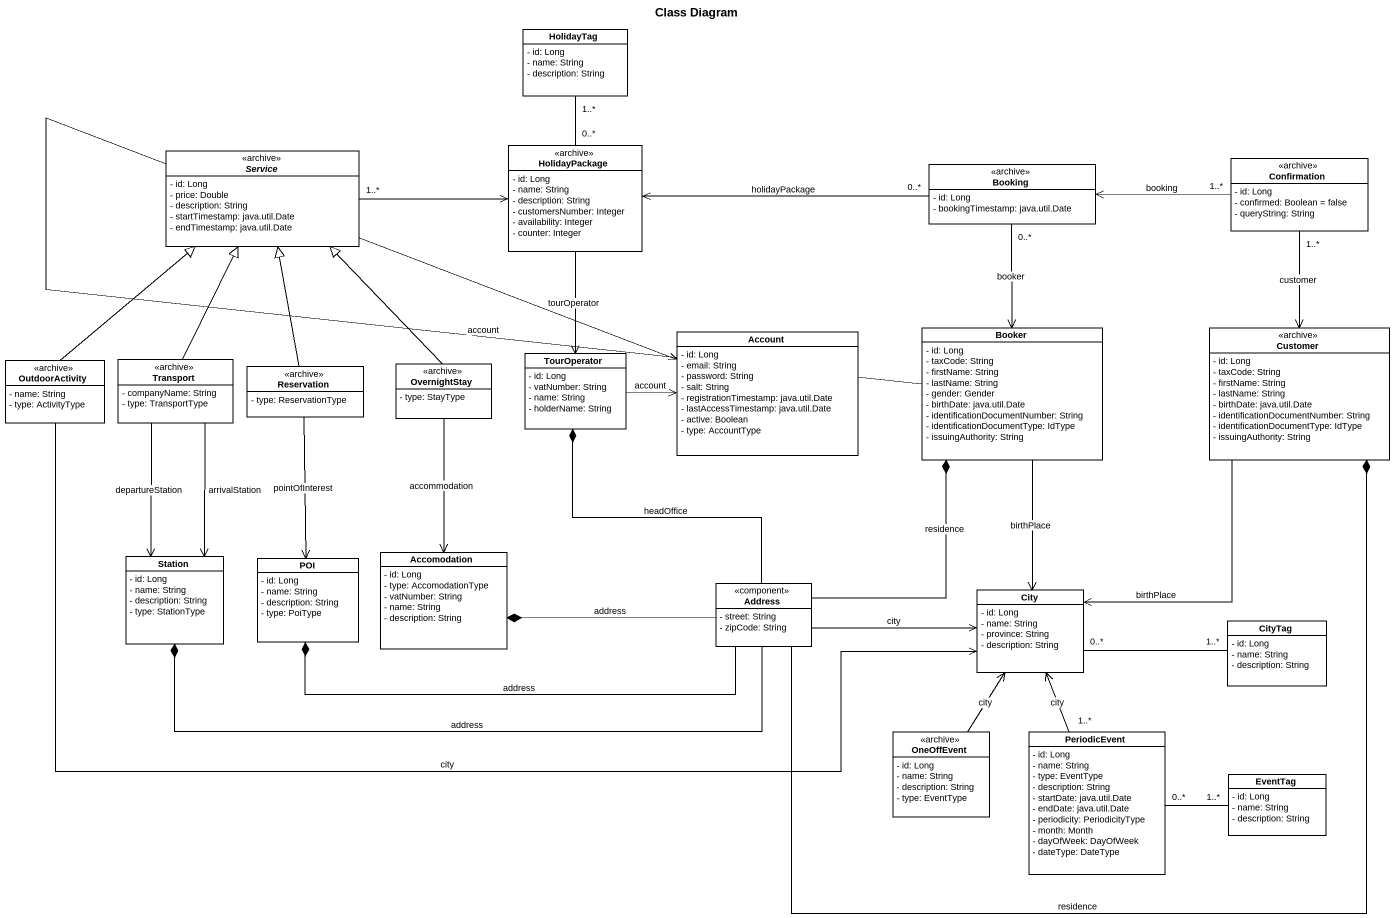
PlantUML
@startuml
title Class Diagram
hide circle
hide empty members
skinparam classAttributeIconSize 0
class HolidayTag {
  - id: Long
  - name: String
  - description: String
}
abstract class Service <<archive>> {
  - id: Long
  - price: Double
  - description: String
  - startTimestamp: java.util.Date
  - endTimestamp: java.util.Date
}
class HolidayPackage <<archive>> {
  - id: Long
  - name: String
  - description: String
  - customersNumber: Integer
  - availability: Integer
  - counter: Integer
}
class Booking <<archive>> {
  - id: Long
  - bookingTimestamp: java.util.Date
}
class Confirmation <<archive>> {
  - id: Long
  - confirmed: Boolean = false
  - queryString: String
}
class Account {
  - id: Long
  - email: String
  - password: String
  - salt: String
  - registrationTimestamp: java.util.Date
  - lastAccessTimestamp: java.util.Date
  - active: Boolean
  - type: AccountType
}
class Booker {
  - id: Long
  - taxCode: String
  - firstName: String
  - lastName: String
  - gender: Gender
  - birthDate: java.util.Date
  - identificationDocumentNumber: String
  - identificationDocumentType: IdType
  - issuingAuthority: String
}
class Customer <<archive>> {
  - id: Long
  - taxCode: String
  - firstName: String
  - lastName: String
  - birthDate: java.util.Date
  - identificationDocumentNumber: String
  - identificationDocumentType: IdType
  - issuingAuthority: String
}
class OutdoorActivity <<archive>> {
  - name: String
  - type: ActivityType
}
class Transport <<archive>> {
  - companyName: String
  - type: TransportType
}
class Reservation <<archive>> {
  - type: ReservationType
}
class OvernightStay <<archive>> {
  - type: StayType
}
class TourOperator {
  - id: Long
  - vatNumber: String
  - name: String
  - holderName: String
}
class Station {
  - id: Long
  - name: String
  - description: String
  - type: StationType
}
class POI {
  - id: Long
  - name: String
  - description: String
  - type: PoiType
}
class Accomodation {
  - id: Long
  - type: AccomodationType
  - vatNumber: String
  - name: String
  - description: String
}
class Address <<component>> {
  - street: String
  - zipCode: String
}
class City {
  - id: Long
  - name: String
  - province: String
  - description: String
}
class CityTag {
  - id: Long
  - name: String
  - description: String
}
class OneOffEvent <<archive>> {
  - id: Long
  - name: String
  - description: String
  - type: EventType
}
class PeriodicEvent {
  - id: Long
  - name: String
  - type: EventType
  - description: String
  - startDate: java.util.Date
  - endDate: java.util.Date
  - periodicity: PeriodicityType
  - month: Month
  - dayOfWeek: DayOfWeek
  - dateType: DateType
}
class EventTag {
  - id: Long
  - name: String
  - description: String
}
HolidayTag "1..*" -- "0..*" HolidayPackage
Service "1..*" -right-> HolidayPackage
HolidayPackage --> TourOperator : tourOperator
Booking "0..*" -left-> HolidayPackage : holidayPackage
Booking "0..*" --> Booker : booker
Confirmation "1..*" -left-> Booking : booking
Confirmation "1..*" --> Customer : customer
Booker -left-> Account : account
Booker --> City : birthPlace
Customer --> City : birthPlace
OutdoorActivity -up-|> Service
OutdoorActivity -right-> City : city
Transport -up-|> Service
Transport --> Station : departureStation
Transport --> Station : arrivalStation
Reservation -up-|> Service
Reservation --> POI : pointOfInterest
OvernightStay -up-|> Service
OvernightStay --> Accomodation : accommodation
TourOperator -right-> Account : account
Address -up-* Booker : residence
Address -right-* Customer : residence
Address -up-* TourOperator : headOffice
Address -left-* Station : address
Address -left-* POI : address
Address -left-* Accomodation : address
Address -right-> City : city
City "0..*" -right- "1..*" CityTag
OneOffEvent -up-> City : city
PeriodicEvent "1..*" -up-> City : city
EventTag "1..*" -left- "0..*" PeriodicEvent
@enduml
